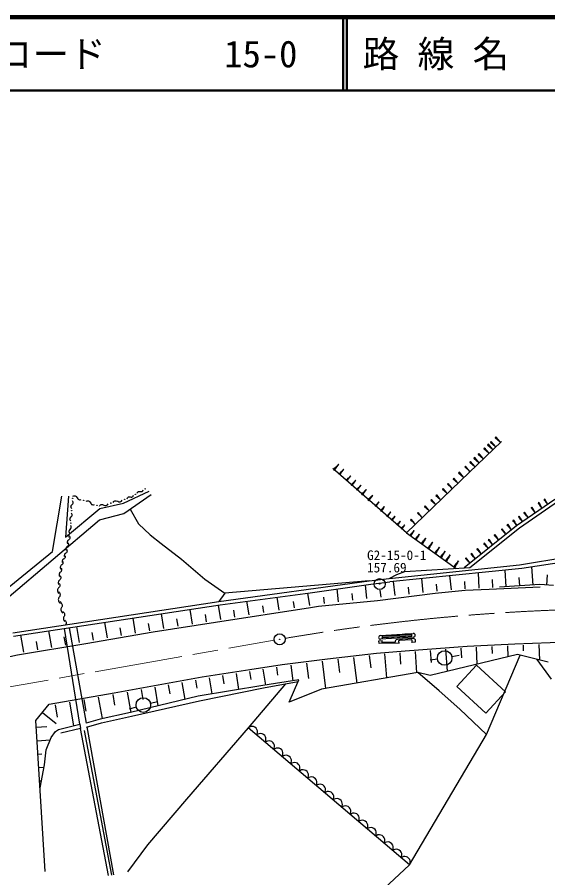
# Model space of a CAD drawing. Units: millimetres, scale not verified. Extents: x 40000 to 680000, y 20000 to 380000.
# Drawn here: x 133306 to 205624, y 262750 to 380000 of the extents above; entities that cross this region are included whole.
import ezdxf
from ezdxf.enums import TextEntityAlignment as Align

# ---------------------------------------------------------------- set-up
doc = ezdxf.new("R2010")
doc.units = ezdxf.units.MM
doc.header["$LTSCALE"] = 1000
doc.linetypes.add('CHAIN', pattern=[18.5, 12, -1.5, 3.5, -1.5])
for name, color, linetype, lineweight in [('M-BGD', 7, 'Continuous', 25), ('M-BMK', 2, 'CHAIN', 13), ('M-STR-STRC', 7, 'Continuous', 25), ('M-TTL', 2, 'Continuous', 140), ('M-TTL-LINE', 7, 'Continuous', 50)]:
    doc.layers.add(name, color=color, linetype=linetype, lineweight=lineweight)
for name, color, linetype in [('M-BGD-HTXT', 7, 'Continuous'), ('M-BMK-SRVR', 7, 'Continuous'), ('M-TTL-TXT', 7, 'Continuous')]:
    doc.layers.add(name, color=color, linetype=linetype)
doc.styles.add('ＭＳ ゴシック', font='')
doc.styles.get('ＭＳ ゴシック').set_extended_font_data('MS Gothic')

# ---------------------------------------------------------------- blocks, each defined once
blk = doc.blocks.new('BUHIN1')
at = {"color": 7, "linetype": 'Continuous', "lineweight": 25}
for radius in [746, 22.5]:
    blk.add_circle((0, 0), radius, dxfattribs=at)
blk = doc.blocks.new('BUHIN2')
at = {"color": 3, "linetype": 'Continuous', "lineweight": 25}
for radius in [746, 22.5]:
    blk.add_circle((0, 0), radius, dxfattribs=at)
blk = doc.blocks.new('BUHIN3')
at = {"color": 7, "linetype": 'Continuous', "lineweight": 25}
blk.add_lwpolyline([(-710, -268), (-595, -411), (-458, -518), (-260, -622), (-72, -648), (115, -638), (335, -555), (482, -439), (606, -295), (686, -86), (715, 83), (710, 268)], dxfattribs=at)
blk = doc.blocks.new('BUHIN38')
at = {"color": 7, "linetype": 'Continuous', "lineweight": 25}
blk.add_lwpolyline([(-710, 465), (-584, 479), (-507, 474), (-426, 442), (-362, 384), (-324, 334), (-249, 163), (-197, 33), (-147, -46), (-101, -91), (-28, -129), (62, -137), (192, -126)], dxfattribs=at)
blk.add_circle((462, -302), 25.5, dxfattribs=at)
blk = doc.blocks.new('BUHIN39')
at = {"color": 7, "linetype": 'Continuous', "lineweight": 25}
blk.add_lwpolyline([(740, 627), (715, 485), (684, 401), (622, 324), (539, 272), (471, 247), (259, 220), (100, 205), (-3, 176), (-68, 140), (-132, 73), (-171, -24), (-200, -169)], dxfattribs=at)
blk.add_circle((-481, -408), 29.1, dxfattribs=at)
blk = doc.blocks.new('BUHIN40')
at = {"color": 7, "linetype": 'Continuous', "lineweight": 25}
blk.add_lwpolyline([(233, 951), (297, 820), (321, 733), (317, 633), (279, 542), (239, 481), (82, 333), (-40, 227), (-106, 142), (-138, 74), (-151, -18), (-125, -120), (-63, -257)], dxfattribs=at)
blk.add_circle((-152, -618), 29.4, dxfattribs=at)
blk = doc.blocks.new('BUHIN41')
at = {"color": 7, "linetype": 'Continuous', "lineweight": 25}
blk.add_lwpolyline([(3, 772), (76, 683), (111, 621), (126, 544), (114, 466), (94, 413), (1, 270), (-73, 166), (-108, 89), (-120, 31), (-112, -42), (-74, -115), (-1, -208)], dxfattribs=at)
blk.add_circle((-2, -502), 23.2, dxfattribs=at)
blk = doc.blocks.new('BUHIN67')
at = {"color": 7, "linetype": 'Continuous', "lineweight": 25}
for p, q in [((-137, 226), (-196, 391)), ((-179, 397), (-52, 39)), ((36, -154), (-162, 403)), ((-145, 409), (121, -341)), ((70, -142), (-128, 415)), ((-115, 420), (12, 61)), ((-38, 261), (-96, 427))]:
    blk.add_line(p, q, dxfattribs=at)
blk.add_lwpolyline([(-216, 401), (150, -424), (-84, 447)], close=True, dxfattribs=at)
blk = doc.blocks.new('BUHIN68')
at = {"color": 7, "linetype": 'Continuous', "lineweight": 25}
for p, q in [((-136, 226), (-194, 392)), ((-177, 398), (-52, 39)), ((35, -155), (-160, 404)), ((-143, 410), (120, -342)), ((69, -143), (-126, 416)), ((-114, 420), (12, 61)), ((-37, 261), (-94, 427))]:
    blk.add_line(p, q, dxfattribs=at)
blk.add_lwpolyline([(-214, 402), (148, -425), (-83, 448)], close=True, dxfattribs=at)
blk = doc.blocks.new('BUHIN70')
at = {"color": 7, "linetype": 'Continuous', "lineweight": 25}
for p, q in [((-127, 198), (-182, 344)), ((-167, 349), (-47, 33)), ((35, -137), (-152, 355)), ((-137, 361), (115, -301)), ((65, -125), (-122, 366)), ((-111, 371), (9, 55)), ((-39, 231), (-94, 377))]:
    blk.add_line(p, q, dxfattribs=at)
blk.add_lwpolyline([(-200, 352), (142, -374), (-84, 396)], close=True, dxfattribs=at)
blk = doc.blocks.new('BUHIN72')
at = {"color": 7, "linetype": 'Continuous', "lineweight": 25}
for p, q in [((-110, 174), (-158, 301)), ((-145, 306), (-41, 29)), ((30, -120), (-132, 311)), ((-119, 316), (99, -264)), ((56, -110), (-106, 321)), ((-96, 325), (8, 48)), ((-33, 203), (-81, 330))]:
    blk.add_line(p, q, dxfattribs=at)
blk.add_lwpolyline([(-174, 308), (123, -328), (-73, 347)], close=True, dxfattribs=at)
blk = doc.blocks.new('BUHIN73')
at = {"color": 7, "linetype": 'Continuous', "lineweight": 25}
for p, q in [((-142, 187), (-208, 329)), ((-194, 335), (-49, 30)), ((45, -133), (-179, 342)), ((-165, 349), (138, -291)), ((74, -120), (-150, 356)), ((-140, 361), (5, 55)), ((-57, 228), (-123, 369))]:
    blk.add_line(p, q, dxfattribs=at)
blk.add_lwpolyline([(-227, 335), (171, -362), (-115, 388)], close=True, dxfattribs=at)
blk = doc.blocks.new('BUHIN75')
at = {"color": 7, "linetype": 'Continuous', "lineweight": 25}
for p, q in [((-177, 234), (-260, 411)), ((-242, 419), (-62, 37)), ((57, -167), (-224, 428)), ((-206, 436), (172, -364)), ((93, -150), (-188, 445)), ((-174, 451), (6, 69)), ((-71, 285), (-154, 461))]:
    blk.add_line(p, q, dxfattribs=at)
blk.add_lwpolyline([(-284, 419), (214, -452), (-143, 485)], close=True, dxfattribs=at)
blk = doc.blocks.new('BUHIN76')
at = {"color": 7, "linetype": 'Continuous', "lineweight": 25}
for p, q in [((380, 67), (-317, -56)), ((-141, -9), (377, 83)), ((-135, -40), (383, 51)), ((375, 98), (42, 40)), ((385, 39), (52, -19)), ((218, 87), (372, 114)), ((234, -5), (388, 22))]:
    blk.add_line(p, q, dxfattribs=at)
blk.add_lwpolyline([(383, 130), (-394, -69), (405, 8)], close=True, dxfattribs=at)
blk = doc.blocks.new('BUHIN77')
at = {"color": 7, "linetype": 'Continuous', "lineweight": 25}
for p, q in [((383, 45), (-320, -38)), ((-141, 0), (382, 61)), ((-137, -32), (385, 29)), ((380, 77), (44, 37)), ((387, 17), (51, -22)), ((223, 74), (378, 93)), ((234, -19), (389, -1))]:
    blk.add_line(p, q, dxfattribs=at)
blk.add_lwpolyline([(390, 108), (-397, -47), (404, -15)], close=True, dxfattribs=at)
blk = doc.blocks.new('BUHIN79')
at = {"color": 7, "linetype": 'Continuous', "lineweight": 25}
for p, q in [((337, 15), (-281, -13)), ((-123, 8), (337, 29)), ((-122, -20), (338, 1)), ((336, 43), (41, 30)), ((199, 51), (335, 57)), ((339, -9), (43, -23)), ((203, -31), (339, -25))]:
    blk.add_line(p, q, dxfattribs=at)
blk.add_lwpolyline([(347, 70), (-350, -16), (352, -38)], close=True, dxfattribs=at)
blk = doc.blocks.new('BUHIN84')
at = {"color": 7, "linetype": 'Continuous', "lineweight": 25}
for p, q in [((373, 101), (-311, -84)), ((-139, -21), (368, 116)), ((-131, -52), (377, 85)), ((364, 132), (38, 43)), ((380, 74), (54, -14)), ((209, 106), (360, 147)), ((234, 16), (385, 57))]:
    blk.add_line(p, q, dxfattribs=at)
blk.add_lwpolyline([(370, 164), (-386, -105), (402, 45)], close=True, dxfattribs=at)
blk = doc.blocks.new('BUHIN85')
at = {"color": 7, "linetype": 'Continuous', "lineweight": 25}
for p, q in [((419, 114), (-350, -95)), ((-157, -24), (414, 131)), ((-147, -59), (424, 96)), ((410, 148), (43, 49)), ((427, 83), (60, -16)), ((236, 120), (405, 166)), ((263, 18), (433, 64))]:
    blk.add_line(p, q, dxfattribs=at)
blk.add_lwpolyline([(416, 185), (-434, -118), (453, 50)], close=True, dxfattribs=at)
blk = doc.blocks.new('BUHIN106')
at = {"color": 7, "linetype": 'Continuous', "lineweight": 25}
for points in [[(47, -65), (-32, -54), (-88, -39), (-149, -11), (-207, 24), (-259, 69), (-302, 128), (-331, 189), (-344, 252), (-347, 300)], [(347, -300), (341, -241), (321, -180), (291, -127), (255, -81), (199, -33), (128, 11), (81, 33), (14, 48), (-45, 57)]]:
    blk.add_lwpolyline(points, dxfattribs=at)
blk = doc.blocks.new('BUHIN107')
at = {"color": 7, "linetype": 'Continuous', "lineweight": 25}
for points in [[(35, -66), (-36, -46), (-87, -24), (-139, 9), (-188, 49), (-230, 97), (-262, 157), (-281, 218), (-284, 277), (-281, 322)], [(281, -322), (283, -266), (272, -208), (252, -155), (225, -108), (180, -56), (119, -7), (79, 20), (20, 43), (-34, 58)]]:
    blk.add_lwpolyline(points, dxfattribs=at)
blk = doc.blocks.new('BUHIN109')
at = {"color": 7, "linetype": 'Continuous', "lineweight": 25}
for points in [[(62, -71), (-31, -67), (-99, -55), (-173, -29), (-245, 5), (-310, 52), (-368, 116), (-408, 184), (-430, 256), (-440, 312)], [(440, -312), (426, -243), (395, -175), (354, -116), (307, -66), (237, -16), (148, 27), (90, 48), (11, 58), (-59, 62)]]:
    blk.add_lwpolyline(points, dxfattribs=at)
blk = doc.blocks.new('BUHIN142')
at = {"color": 7, "linetype": 'Continuous', "lineweight": 25}
blk.add_circle((0, 0), 995, dxfattribs=at)

msp = doc.modelspace()

# ---------------------------------------------------------------- linework, layer by layer
at = {"layer": 'M-BGD'}
for p, q in [((199318, 322213), (194907, 317973)), ((176498, 318358), (177085, 319019)), ((186377, 309733), (176317, 318511)), ((176584, 318542), (176455, 318396)), ((176472, 318381), (176752, 318697)), ((176919, 318863), (176483, 318371)), ((176949, 318836), (176513, 318344)), ((176528, 318331), (176808, 318647)), ((176672, 318464), (176543, 318318)), ((194907, 317973), (186377, 309733)), ((147772, 313778), (151298, 315413)), ((138114, 307186), (139391, 314749)), ((140311, 314749), (139902, 309179)), ((147823, 312398), (151553, 314953)), ((206584, 314298), (201352, 310708)), ((139902, 309179), (144552, 313062)), ((144552, 313062), (147772, 313778)), ((182200, 313541), (182096, 313425)), ((182109, 313413), (182334, 313665)), ((182469, 313797), (182118, 313405)), ((182130, 313394), (182602, 313922)), ((182493, 313775), (182142, 313383)), ((182154, 313373), (182379, 313625)), ((182270, 313478), (182166, 313362)), ((201748, 310444), (207081, 314102)), ((204413, 313679), (204331, 313812)), ((204345, 313820), (204521, 313532)), ((204633, 313380), (204358, 313829)), ((204372, 313837), (204742, 313234)), ((204661, 313397), (204386, 313845)), ((204396, 313852), (204573, 313564)), ((204493, 313728), (204411, 313861)), ((144501, 311529), (147823, 312398)), ((148685, 312989), (149857, 310969)), ((184368, 311494), (184768, 311966)), ((131903, 300787), (144501, 311529)), ((149857, 310969), (151416, 309459)), ((184426, 311624), (184338, 311520)), ((184350, 311509), (184541, 311735)), ((184655, 311854), (184358, 311503)), ((184676, 311836), (184379, 311485)), ((184390, 311475), (184581, 311701)), ((184489, 311571), (184400, 311466)), ((186377, 309733), (193148, 304901)), ((201352, 310708), (194207, 304962)), ((194977, 305007), (201748, 310444)), ((151416, 309459), (152926, 308290)), ((188547, 308499), (188444, 308356)), ((188461, 308344), (188683, 308653)), ((188818, 308816), (188472, 308336)), ((188486, 308326), (188952, 308972)), ((188847, 308795), (188501, 308315)), ((188515, 308305), (188738, 308613)), ((188633, 308437), (188530, 308294)), ((152926, 308290), (155703, 306146)), ((131727, 301974), (138114, 307186)), ((155703, 306146), (158869, 303418)), ((201748, 305379), (209946, 306743)), ((184004, 303532), (201748, 305379)), ((202106, 304904), (184107, 303088)), ((186121, 304494), (194977, 305007)), ((208842, 305896), (202106, 304904)), ((203636, 302633), (203468, 305105)), ((184004, 303532), (185061, 304050)), ((185061, 304050), (186121, 304494)), ((192484, 301999), (192284, 303913)), ((196250, 302210), (196167, 304305)), ((199973, 302383), (199817, 304673)), ((201804, 302508), (201724, 303683)), ((205484, 302639), (205567, 304033)), ((158869, 303418), (161596, 301515)), ((160791, 300412), (181258, 303225)), ((181258, 303225), (161596, 301515)), ((173222, 301583), (181497, 302746)), ((180976, 300788), (180763, 302643)), ((181258, 303225), (184004, 303532)), ((181497, 302746), (184107, 303088)), ((184815, 301198), (184613, 303139)), ((188650, 301599), (188448, 303526)), ((190567, 301799), (190466, 302759)), ((194378, 302136), (194339, 303126)), ((198121, 302284), (198077, 303389)), ((204552, 302695), (199046, 302334)), ((206415, 302584), (204552, 302695)), ((161596, 301515), (160791, 300412)), ((160979, 299941), (173222, 301583)), ((173185, 299851), (172922, 301543)), ((177119, 300345), (176917, 302102)), ((179047, 300566), (178944, 301469)), ((190295, 301474), (182432, 300476)), ((182898, 300998), (182799, 301951)), ((186733, 301399), (186632, 302366)), ((194352, 301873), (190295, 301474)), ((197612, 302039), (194352, 301873)), ((204596, 302338), (197612, 302039)), ((132708, 296146), (160791, 300412)), ((164923, 298562), (164625, 300430)), ((169017, 299203), (168740, 300982)), ((171101, 299527), (170966, 300395)), ((182432, 300476), (174350, 299711)), ((175191, 300124), (175093, 300978)), ((132811, 295664), (160979, 299941)), ((157179, 297326), (156861, 299316)), ((173286, 299511), (160315, 297516)), ((161051, 297944), (160738, 299905)), ((162987, 298253), (162834, 299212)), ((166933, 298879), (166792, 299790)), ((174350, 299711), (173286, 299511)), ((149434, 296090), (149107, 298139)), ((153307, 296708), (152984, 298727)), ((155243, 297017), (155083, 298019)), ((159115, 297635), (158957, 298623)), ((141831, 283664), (139745, 296717)), ((140390, 296815), (142695, 283810)), ((141814, 294790), (141437, 296974)), ((145615, 295444), (145252, 297553)), ((147516, 295772), (147338, 296807)), ((151371, 296399), (151208, 297416)), ((160315, 297516), (151827, 296219)), ((134211, 293480), (133808, 295816)), ((138012, 294135), (137623, 296395)), ((139913, 294462), (139722, 295573)), ((151827, 296219), (142648, 294623)), ((143714, 295117), (143530, 296190)), ((142648, 294623), (133349, 293060)), ((136111, 293808), (135914, 294957)), ((194649, 294297), (201129, 294631)), ((200122, 294342), (200185, 292849)), ((201129, 294631), (211949, 295046)), ((202253, 294432), (202285, 293692)), ((204385, 294522), (204474, 292418)), ((175585, 292593), (182277, 293354)), ((182277, 293354), (186202, 293688)), ((183380, 293256), (183628, 289977)), ((185455, 293413), (185571, 291873)), ((186202, 293688), (194649, 294297)), ((187530, 293569), (187748, 290689)), ((201483, 293158), (189571, 290325)), ((189605, 293726), (189731, 292060)), ((191680, 293883), (191906, 290881)), ((193755, 294039), (193856, 292704)), ((195858, 294163), (195956, 291844)), ((197990, 294253), (198030, 293300)), ((205682, 292119), (201483, 293158)), ((169432, 291814), (175585, 292593)), ((172748, 291982), (173006, 289908)), ((174880, 292248), (175342, 288545)), ((177012, 292514), (177237, 290712)), ((179144, 292779), (179581, 289277)), ((181277, 293045), (181489, 291344)), ((190581, 292540), (189593, 292386)), ((192550, 292891), (193530, 293087)), ((197291, 282262), (201853, 293067)), ((204144, 292499), (206089, 289807)), ((158528, 290110), (165008, 291114)), ((164968, 290869), (165138, 289780)), ((165008, 291114), (169432, 291814)), ((166801, 291155), (167139, 288988)), ((168633, 291441), (168802, 290360)), ((170616, 291717), (170882, 289584)), ((193224, 288830), (195899, 291725)), ((195899, 291725), (199847, 288076)), ((146521, 287950), (158528, 290110)), ((157607, 289673), (157796, 288585)), ((159460, 289994), (159839, 287798)), ((161303, 290297), (161475, 289195)), ((163135, 290583), (163477, 288392)), ((171706, 289715), (166781, 288931)), ((170355, 286664), (171706, 289715)), ((187914, 290718), (174801, 288451)), ((189571, 290325), (187914, 290718)), ((190825, 288221), (187914, 290718)), ((152050, 288713), (152489, 286169)), ((153902, 289033), (154111, 287823)), ((155755, 289353), (156152, 287055)), ((166781, 288931), (157963, 287492)), ((158166, 286860), (166854, 288647)), ((169888, 289178), (164806, 283199)), ((166854, 288647), (171601, 289477)), ((174801, 288451), (170355, 286664)), ((197172, 285181), (193224, 288830)), ((137674, 286399), (146521, 287950)), ((144357, 287369), (144873, 284432)), ((146322, 287715), (146574, 286283)), ((148288, 288060), (148778, 285272)), ((157963, 287492), (148767, 285270)), ((150197, 288393), (150427, 287060)), ((193617, 285704), (190825, 288221)), ((199847, 288076), (197172, 285181)), ((135848, 284178), (137674, 286399)), ((138460, 286333), (138755, 284656)), ((140426, 286679), (140992, 283458)), ((142391, 287024), (142667, 285454)), ((148883, 284768), (158166, 286860)), ((151463, 286533), (152432, 286778)), ((136761, 285289), (138628, 283754)), ((148767, 285270), (144612, 284376)), ((149536, 285999), (148579, 285710)), ((197291, 282262), (193617, 285704)), ((137126, 263627), (135848, 284178)), ((144612, 284376), (142695, 283810)), ((142738, 283287), (144787, 283853)), ((144787, 283853), (148883, 284768)), ((135905, 283263), (137323, 283351)), ((137942, 281853), (138524, 282661)), ((138524, 282661), (138919, 282948)), ((138919, 282948), (141831, 283664)), ((141932, 283082), (139244, 282455)), ((141831, 283664), (141932, 283082)), ((145736, 263055), (141932, 283082)), ((142436, 282831), (146176, 263091)), ((146496, 263163), (142845, 283316)), ((164806, 283199), (156392, 273464)), ((186774, 264495), (164806, 283199)), ((136019, 281432), (137815, 281544)), ((137263, 280204), (137942, 281853)), ((186774, 264495), (197291, 282262)), ((136133, 279601), (136665, 279634)), ((137005, 278136), (137263, 280204)), ((136417, 275025), (137005, 278136)), ((136247, 277771), (136944, 277814)), ((136360, 275940), (136477, 275947)), ((156392, 273464), (151064, 267260)), ((151064, 267260), (148323, 263582)), ((177473, 255883), (186774, 264495))]:
    msp.add_line(p, q, dxfattribs=at)
for points in [[(176544, 318293), (177150, 319092), (176428, 318396)], [(182167, 313342), (182654, 313980), (182074, 313425)], [(204312, 313817), (204783, 313167), (204418, 313881)], [(184402, 311449), (184813, 312019), (184319, 311519)], [(188534, 308272), (189004, 309043), (188420, 308354)]]:
    msp.add_lwpolyline(points, close=True, dxfattribs=at)
for points in [[(139334, 305367), (139284, 305327), (139241, 305274), (139210, 305216), (139188, 305157), (139177, 305079), (139178, 304989), (139185, 304933), (139209, 304865), (139235, 304806)], [(139293, 304960), (139329, 304882), (139347, 304822), (139357, 304751), (139358, 304678), (139347, 304605), (139319, 304532), (139280, 304471), (139230, 304424), (139188, 304393)], [(138945, 302249), (138888, 302184), (138845, 302104), (138818, 302020), (138805, 301938), (138809, 301832), (138833, 301715), (138855, 301643), (138904, 301559), (138953, 301489)], [(138991, 301704), (139057, 301611), (139096, 301537), (139126, 301446), (139146, 301351), (139149, 301252), (139130, 301150), (139094, 301059), (139041, 300985), (138993, 300934)], [(138993, 300934), (138948, 300854), (138921, 300760), (138911, 300667), (138916, 300577), (138943, 300468), (138994, 300351), (139033, 300281), (139103, 300204), (139170, 300141)], [(139162, 300374), (139252, 300292), (139309, 300223), (139360, 300134), (139402, 300039), (139427, 299937), (139430, 299825), (139412, 299723), (139373, 299634), (139334, 299570)], [(139334, 299570), (139294, 299494), (139270, 299406), (139262, 299319), (139268, 299236), (139295, 299135), (139345, 299026), (139383, 298961), (139449, 298891), (139512, 298833)], [(139501, 299051), (139586, 298975), (139641, 298912), (139690, 298830), (139730, 298742), (139756, 298647), (139760, 298543), (139745, 298447), (139710, 298363), (139675, 298303)], [(139675, 298303), (139638, 298243), (139613, 298171), (139603, 298100), (139603, 298030), (139620, 297945), (139656, 297852), (139684, 297797), (139735, 297735), (139784, 297684)], [(139786, 297865), (139853, 297798), (139894, 297743), (139931, 297673), (139960, 297598), (139976, 297518), (139974, 297432), (139957, 297353), (139923, 297285), (139891, 297237)]]:
    msp.add_lwpolyline(points, dxfattribs=at)
at = {"layer": 'M-BMK'}
msp.add_line((71043, 278026), (168342, 295107), dxfattribs=at)
msp.add_arc((217318, 19432), 279997, 79.76111, 99.76697, dxfattribs=at)
at = {"layer": 'M-STR-STRC'}
for p, q in [((182803, 295761), (187295, 296042)), ((187326, 295543), (182834, 295262)), ((187004, 295873), (183112, 295630)), ((187017, 295674), (183124, 295431)), ((186139, 295969), (187095, 296029)), ((182597, 295047), (183047, 295075)), ((182622, 294648), (182597, 295047)), ((185433, 294723), (182622, 294648)), ((183063, 294810), (183047, 295075)), ((184814, 294857), (183067, 294810)), ((187288, 295340), (185093, 295203)), ((186998, 295172), (185401, 295072)), ((187558, 294856), (187109, 294828)), ((133349, 293060), (127406, 291873))]:
    msp.add_line(p, q, dxfattribs=at)
for centre, radius, start, end in [((182819, 295512), 250, 93.5733, 273.5733), ((183118, 295530), 100, 93.5733, 273.5733), ((187011, 295773), 100, 273.5733, 93.5733), ((187310, 295792), 250, 273.5733, 93.5733), ((185110, 294903), 300, 93.31958, 188.96759), ((185411, 294922), 150, 93.5733, 183.5733), ((185548, 295000), 300, 196.95203, 247.47662), ((187010, 295022), 150, 353.97339, 94.37564), ((186859, 294993), 300, 326.5051, 2.45978), ((187308, 295041), 300, 358.79279, 93.77264), ((187359, 295007), 250, 322.7442, 6.22101)]:
    msp.add_arc(centre, radius, start, end, dxfattribs=at)
at = {"layer": 'M-TTL'}
msp.add_line((680000, 380000), (40000, 380000), dxfattribs=at)
at = {"layer": 'M-TTL-LINE'}
for p, q in [((177750, 380000), (177750, 370000)), ((178250, 380000), (178250, 370000)), ((40000, 370000), (680000, 370000))]:
    msp.add_line(p, q, dxfattribs=at)

# ---------------------------------------------------------------- block references
at = {"layer": 'M-BGD', "rotation": 118.91356}
for name, p in [('BUHIN85', (198820, 322453)), ('BUHIN85', (197265, 320951)), ('BUHIN85', (197791, 321459)), ('BUHIN85', (198174, 321829)), ('BUHIN85', (195921, 319653)), ('BUHIN85', (196495, 320207)), ('BUHIN85', (195348, 319099)), ('BUHIN67', (177530, 318065)), ('BUHIN85', (193838, 317641)), ('BUHIN85', (194675, 318450)), ('BUHIN67', (178494, 317195)), ('BUHIN67', (179184, 316575)), ('BUHIN84', (193046, 316876)), ('BUHIN41', (150314, 315502)), ('BUHIN67', (179908, 315923)), ('BUHIN68', (180600, 315298)), ('BUHIN84', (191584, 315464)), ('BUHIN84', (192279, 316135)), ('BUHIN38', (140809, 313902)), ('BUHIN39', (141780, 314404)), ('BUHIN39', (143594, 313714)), ('BUHIN40', (147337, 314135)), ('BUHIN41', (148960, 314761)), ('BUHIN68', (181467, 314513)), ('BUHIN84', (190024, 313958)), ('BUHIN84', (190697, 314607)), ('BUHIN79', (205360, 314021)), ('BUHIN40', (145447, 313624)), ('BUHIN70', (183129, 313027)), ('BUHIN84', (189140, 313104)), ('BUHIN77', (203631, 312882)), ('BUHIN38', (140681, 312209)), ('BUHIN70', (183979, 312284)), ('BUHIN84', (188181, 312177)), ('BUHIN77', (201898, 311662)), ('BUHIN77', (202651, 312192)), ('BUHIN38', (140554, 310516)), ('BUHIN72', (185340, 311090)), ('BUHIN72', (185916, 310585)), ('BUHIN84', (187245, 311274)), ('BUHIN77', (200364, 310550)), ('BUHIN77', (201141, 311130)), ('BUHIN106', (140395, 309220)), ('BUHIN73', (187157, 309722)), ('BUHIN73', (187889, 309239)), ('BUHIN76', (198624, 309164)), ('BUHIN76', (199593, 309944)), ('BUHIN106', (140204, 308322)), ('BUHIN75', (189647, 308052)), ('BUHIN76', (197185, 308006)), ('BUHIN76', (197810, 308509)), ('BUHIN106', (140014, 307424)), ('BUHIN75', (190583, 307385)), ('BUHIN75', (191350, 306838)), ('BUHIN76', (196257, 307260)), ('BUHIN107', (139480, 305769)), ('BUHIN107', (139773, 306573)), ('BUHIN75', (192041, 306345)), ('BUHIN76', (194693, 306000)), ('BUHIN76', (195432, 306595)), ('BUHIN75', (193178, 305535)), ('BUHIN109', (139127, 303857)), ('BUHIN109', (139006, 302785)), ('BUHIN1', (169081, 295242)), ('BUHIN142', (191569, 292695)), ('BUHIN142', (150493, 286287)), ('BUHIN3', (165384, 282707)), ('BUHIN3', (166540, 281723)), ('BUHIN3', (167696, 280738)), ('BUHIN3', (168852, 279754)), ('BUHIN3', (170009, 278769)), ('BUHIN3', (171165, 277785)), ('BUHIN3', (172321, 276801)), ('BUHIN3', (173477, 275816)), ('BUHIN3', (174634, 274832)), ('BUHIN3', (175790, 273847)), ('BUHIN3', (176946, 272863)), ('BUHIN3', (178102, 271879)), ('BUHIN3', (179258, 270894)), ('BUHIN3', (180415, 269910)), ('BUHIN3', (181571, 268925)), ('BUHIN3', (182727, 267941)), ('BUHIN3', (183883, 266956)), ('BUHIN3', (185040, 265972)), ('BUHIN3', (186196, 264988))]:
    msp.add_blockref(name, p, dxfattribs=at)
at = {"layer": 'M-BMK-SRVR', "rotation": 118.91356}
msp.add_blockref('BUHIN2', (182705, 302762), dxfattribs=at)

# ---------------------------------------------------------------- texts
at = {"layer": 'M-BGD-HTXT', "style": 'ＭＳ ゴシック'}
for s, p in [('G2-15-0-1', (180991, 305647)), ('157.69', (180991, 303960))]:
    msp.add_text(s, height=1320, dxfattribs=at).set_placement(p, align=Align.BOTTOM_LEFT)
at = {"layer": 'M-TTL-TXT', "style": 'ＭＳ ゴシック'}
for s, p in [('図面コード', (120380, 375000)), ('15-0', (161521, 375000)), ('路 線 名', (180380, 375000))]:
    msp.add_text(s, height=3666, dxfattribs=at).set_placement(p, align=Align.MIDDLE_LEFT)

doc.saveas('drawing.dxf')
